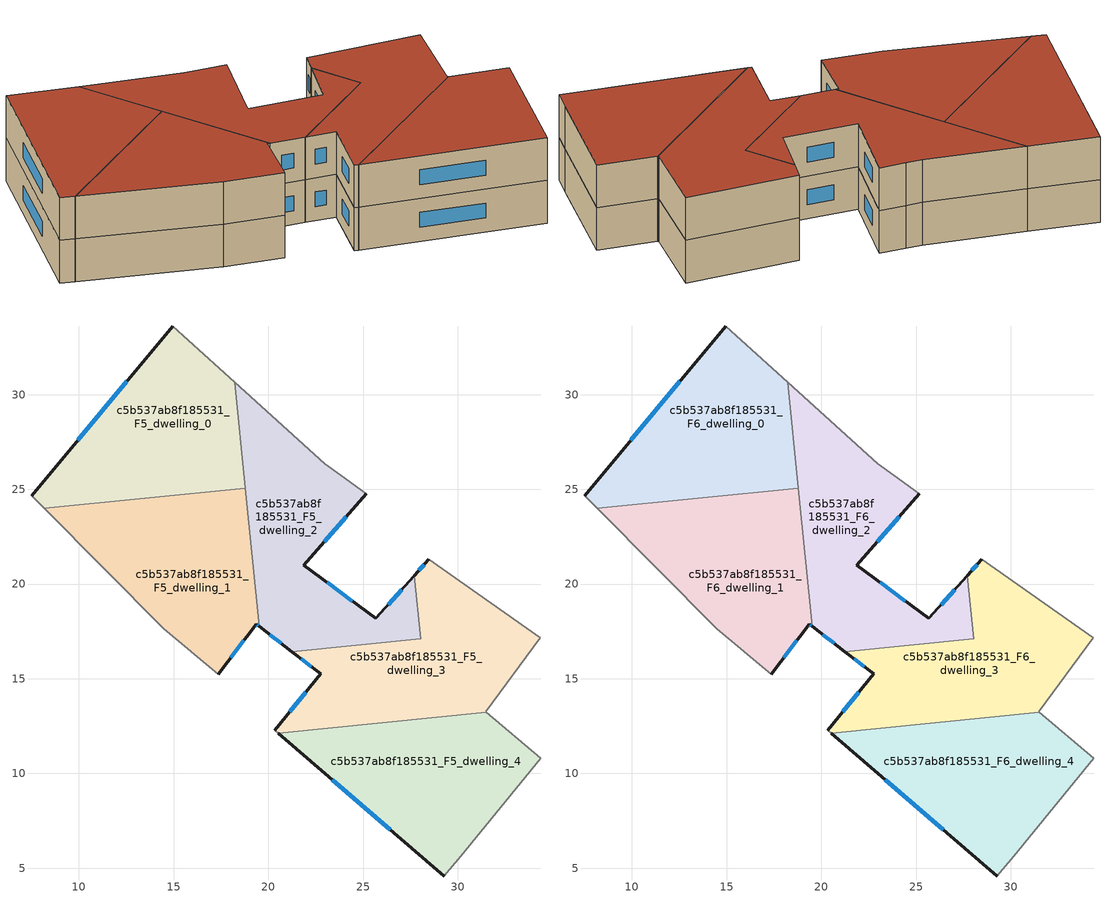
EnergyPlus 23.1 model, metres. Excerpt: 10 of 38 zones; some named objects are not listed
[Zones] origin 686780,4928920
c5b537ab8f185531_F5_dwelling_0
 floor to c5b537ab8f185531_F4_dwelling_0 (EU_floor_Construction): 18.23,30.66 18.79,25.06 8.18,24 7.51,24.68 14.94,33.62 z15
 wall outside (EU_wall_Construction): 14.94,33.62 7.51,24.68 z15:18
 wall adiabatic (EU_wall_Construction): 18.23,30.66 14.94,33.62 / 7.51,24.68 8.18,24 z15:18
 wall to c5b537ab8f185531_F5_dwelling_1 (EU_wall_Construction): 8.18,24 18.79,25.06 z15:18
 wall to c5b537ab8f185531_F5_dwelling_2 (EU_wall_Construction): 18.79,25.06 18.23,30.66 z15:18
 window (EU_Window_Construction): 12.52,30.71 9.93,27.59 z15.98:17.02
c5b537ab8f185531_F5_dwelling_1
 floor to c5b537ab8f185531_F4_dwelling_1 (EU_floor_Construction): 18.79,25.06 19.52,17.77 19.36,17.89 17.35,15.25 14.48,17.65 8.18,24 z15
 wall outside (EU_wall_Construction): 17.35,15.25 19.36,17.89 19.52,17.77 z15:18
 wall adiabatic (EU_wall_Construction): 8.18,24 14.48,17.65 17.35,15.25 z15:18
 wall to c5b537ab8f185531_F5_dwelling_2 (EU_wall_Construction): 19.52,17.77 18.79,25.06 z15:18
 window (EU_Window_Construction): 19.41,17.85 19.47,17.81 / 18,16.1 18.71,17.03 z15.98:17.02
c5b537ab8f185531_F5_dwelling_2
 floor to c5b537ab8f185531_F4_dwelling_2 (EU_floor_Construction): 23.81,25.75 25.17,24.76 21.88,21.01 25.67,18.19 27.7,20.45 28.04,17.11 21.24,16.43 19.52,17.77 18.23,30.66 22.98,26.37 z15
 wall outside (EU_wall_Construction): 27.7,20.45 25.67,18.19 21.88,21.01 25.17,24.76 / 19.52,17.77 21.24,16.43 z15:18
 wall adiabatic (EU_wall_Construction): 25.17,24.76 23.81,25.75 22.98,26.37 18.23,30.66 z15:18
 wall to c5b537ab8f185531_F5_dwelling_3 (EU_wall_Construction): 21.24,16.43 28.04,17.11 27.7,20.45 z15:18
 window (EU_Window_Construction): 22.95,22.23 24.1,23.54 / 24.44,19.1 23.11,20.09 / 27.04,19.71 26.33,18.92 / 20.08,17.33 20.68,16.87 z15.98:17.02
c5b537ab8f185531_F5_dwelling_3
 floor to c5b537ab8f185531_F4_dwelling_3 (EU_floor_Construction): 34.34,17.18 31.47,13.26 31.51,13.22 20.53,12.12 20.34,12.29 22.76,15.26 21.24,16.43 28.04,17.11 27.7,20.45 28.47,21.3 z15
 wall outside (EU_wall_Construction): 28.47,21.3 27.7,20.45 / 21.24,16.43 22.76,15.26 20.34,12.29 z15:18
 wall adiabatic (EU_wall_Construction): 31.51,13.22 31.47,13.26 34.34,17.18 28.47,21.3 / 20.34,12.29 20.53,12.12 z15:18
 wall to c5b537ab8f185531_F5_dwelling_4 (EU_wall_Construction): 20.53,12.12 31.51,13.22 z15:18
 window (EU_Window_Construction): 28.22,21.03 27.95,20.73 / 21.97,14.29 21.13,13.25 / 21.73,16.05 22.27,15.64 z15.98:17.02
c5b537ab8f185531_F5_dwelling_4
 floor to c5b537ab8f185531_F4_dwelling_4 (EU_floor_Construction): 34.38,10.8 30.15,5.63 29.29,4.59 20.53,12.12 31.51,13.22 z15
 wall outside (EU_wall_Construction): 20.53,12.12 29.28,4.59 z15:18
 wall adiabatic (EU_wall_Construction): 29.29,4.59 30.15,5.63 34.38,10.8 31.51,13.22 z15:18
 window (EU_Window_Construction): 23.38,9.67 26.44,7.04 z15.98:17.02
c5b537ab8f185531_F6_dwelling_0
 floor to c5b537ab8f185531_F5_dwelling_0 (EU_floor_Construction): 18.23,30.66 18.79,25.06 8.18,24 7.51,24.68 14.94,33.62 z18
 wall outside (EU_wall_Construction): 14.94,33.62 7.51,24.68 z18:21
 wall adiabatic (EU_wall_Construction): 18.23,30.66 14.94,33.62 / 7.51,24.68 8.18,24 z18:21
 wall to c5b537ab8f185531_F6_dwelling_1 (EU_wall_Construction): 8.18,24 18.79,25.06 z18:21
 wall to c5b537ab8f185531_F6_dwelling_2 (EU_wall_Construction): 18.79,25.06 18.23,30.66 z18:21
 window (EU_Window_Construction): 12.52,30.71 9.93,27.59 z18.98:20.02
 roof outside (EU_roof_Construction): 18.79,25.06 18.23,30.66 14.94,33.62 7.51,24.68 8.18,24 z21
c5b537ab8f185531_F6_dwelling_1
 floor to c5b537ab8f185531_F5_dwelling_1 (EU_floor_Construction): 18.79,25.06 19.52,17.77 19.36,17.89 17.35,15.25 14.48,17.65 8.18,24 z18
 wall outside (EU_wall_Construction): 17.35,15.25 19.36,17.89 19.52,17.77 z18:21
 wall adiabatic (EU_wall_Construction): 8.18,24 14.48,17.65 17.35,15.25 z18:21
 wall to c5b537ab8f185531_F6_dwelling_2 (EU_wall_Construction): 19.52,17.77 18.79,25.06 z18:21
 window (EU_Window_Construction): 19.41,17.85 19.47,17.81 / 18,16.1 18.71,17.03 z18.98:20.02
 roof outside (EU_roof_Construction): 17.35,15.25 19.36,17.89 19.52,17.77 18.79,25.06 8.18,24 14.48,17.65 z21
c5b537ab8f185531_F6_dwelling_2
 floor to c5b537ab8f185531_F5_dwelling_2 (EU_floor_Construction): 23.81,25.75 25.17,24.76 21.88,21.01 25.67,18.19 27.7,20.45 28.04,17.11 21.24,16.43 19.52,17.77 18.23,30.66 22.98,26.37 z18
 wall outside (EU_wall_Construction): 27.7,20.45 25.67,18.19 21.88,21.01 25.17,24.76 / 19.52,17.77 21.24,16.43 z18:21
 wall adiabatic (EU_wall_Construction): 25.17,24.76 23.81,25.75 22.98,26.37 18.23,30.66 z18:21
 wall to c5b537ab8f185531_F6_dwelling_3 (EU_wall_Construction): 21.24,16.43 28.04,17.11 27.7,20.45 z18:21
 window (EU_Window_Construction): 22.95,22.23 24.1,23.54 / 24.44,19.1 23.11,20.09 / 27.04,19.71 26.33,18.92 / 20.08,17.33 20.68,16.87 z18.98:20.02
 roof outside (EU_roof_Construction): 28.04,17.11 27.7,20.45 25.67,18.19 21.88,21.01 25.17,24.76 23.81,25.75 22.98,26.37 18.23,30.66 19.52,17.77 21.24,16.43 z21
c5b537ab8f185531_F6_dwelling_3
 floor to c5b537ab8f185531_F5_dwelling_3 (EU_floor_Construction): 34.34,17.18 31.47,13.26 31.51,13.22 20.53,12.12 20.34,12.29 22.76,15.26 21.24,16.43 28.04,17.11 27.7,20.45 28.47,21.3 z18
 wall outside (EU_wall_Construction): 28.47,21.3 27.7,20.45 / 21.24,16.43 22.76,15.26 20.34,12.29 z18:21
 wall adiabatic (EU_wall_Construction): 31.51,13.22 31.47,13.26 34.34,17.18 28.47,21.3 / 20.34,12.29 20.53,12.12 z18:21
 wall to c5b537ab8f185531_F6_dwelling_4 (EU_wall_Construction): 20.53,12.12 31.51,13.22 z18:21
 window (EU_Window_Construction): 28.22,21.03 27.95,20.73 / 21.97,14.29 21.13,13.25 / 21.73,16.05 22.27,15.64 z18.98:20.02
 roof outside (EU_roof_Construction): 31.51,13.22 31.47,13.26 34.34,17.18 28.47,21.3 27.7,20.45 28.04,17.11 21.24,16.43 22.76,15.26 20.34,12.29 20.53,12.12 z21
c5b537ab8f185531_F6_dwelling_4
 floor to c5b537ab8f185531_F5_dwelling_4 (EU_floor_Construction): 34.38,10.8 30.15,5.63 29.29,4.59 20.53,12.12 31.51,13.22 z18
 wall outside (EU_wall_Construction): 20.53,12.12 29.28,4.59 z18:21
 wall adiabatic (EU_wall_Construction): 29.29,4.59 30.15,5.63 34.38,10.8 31.51,13.22 z18:21
 window (EU_Window_Construction): 23.38,9.67 26.44,7.04 z18.98:20.02
 roof outside (EU_roof_Construction): 30.15,5.63 34.38,10.8 31.51,13.22 20.53,12.12 29.28,4.59 z21
[Building]
EU S2 Campaign: North Axis=0; Terrain=City; Solar Distribution=FullExterior
[Site:Location]
Bologna: Latitude=44.5; Longitude=11.25; Time Zone=1; Elevation=37
[SizingPeriod:WeatherFileDays]
AnnualSizingPeriod: Begin Month=1; Begin Day of Month=1; End Month=12; End Day of Month=31; Day of Week for Start Day=Monday; Use Weather File Daylight Saving Period=No; Use Weather File Rain and Snow Indicators=No
[MATERIAL]
EU_InternalMass_Material: Roughness=MediumRough; Thickness=0.1; Conductivity=1; Density=1800; Specific Heat=900; Thermal Absorptance=0.9; Solar Absorptance=0.7; Visible Absorptance=0.7
[MATERIAL:NOMASS] Roughness=MediumRough; Thermal Absorptance=0.9; Solar Absorptance=0.7; Visible Absorptance=0.7
Name | Thermal Resistance
EU_wall_NoMass | 0.905828
EU_roof_NoMass | 0.37593
EU_floor_NoMass | 0.67114
[WINDOWMATERIAL:SIMPLEGLAZINGSYSTEM]
EU_Window_SimpleGlazing: UFactor=4.52486; Solar Heat Gain Coefficient=0.85; Visible Transmittance=0.85
[CONSTRUCTION]
EU_wall_Construction: EU_wall_NoMass
EU_roof_Construction: EU_roof_NoMass
EU_floor_Construction: EU_floor_NoMass
EU_Window_Construction: EU_Window_SimpleGlazing
EU_InternalMass_Construction: EU_InternalMass_Material
[ZONE] Type=1; Multiplier=1; Ceiling Height=autocalculate; Floor Area=autocalculate; Part of Total Floor Area=Yes
Name | Volume
c5b537ab8f185531_F5_dwelling_0; c5b537ab8f185531_F6_dwelling_0 | 183.966
c5b537ab8f185531_F5_dwelling_1; c5b537ab8f185531_F6_dwelling_1 | 183.997
c5b537ab8f185531_F5_dwelling_2; c5b537ab8f185531_F6_dwelling_2; c5b537ab8f185531_F5_dwelling_3; c5b537ab8f185531_F6_dwelling_3 | 183.998
c5b537ab8f185531_F5_dwelling_4; c5b537ab8f185531_F6_dwelling_4 | 183.875
[INTERNALMASS] Construction=EU_InternalMass_Construction
Name | Zone or ZoneList | Surface Area
c5b537ab8f185531_F5_dwelling_0_EU_InternalMass | c5b537ab8f185531_F5_dwelling_0 | 61.3255
c5b537ab8f185531_F5_dwelling_1_EU_InternalMass | c5b537ab8f185531_F5_dwelling_1 | 61.3324
c5b537ab8f185531_F5_dwelling_2_EU_InternalMass | c5b537ab8f185531_F5_dwelling_2 | 61.3308
c5b537ab8f185531_F5_dwelling_3_EU_InternalMass | c5b537ab8f185531_F5_dwelling_3 | 61.3323
c5b537ab8f185531_F5_dwelling_4_EU_InternalMass | c5b537ab8f185531_F5_dwelling_4 | 61.3306
c5b537ab8f185531_F6_dwelling_0_EU_InternalMass | c5b537ab8f185531_F6_dwelling_0 | 61.3255
c5b537ab8f185531_F6_dwelling_1_EU_InternalMass | c5b537ab8f185531_F6_dwelling_1 | 61.3324
c5b537ab8f185531_F6_dwelling_2_EU_InternalMass | c5b537ab8f185531_F6_dwelling_2 | 61.3308
c5b537ab8f185531_F6_dwelling_3_EU_InternalMass | c5b537ab8f185531_F6_dwelling_3 | 61.3323
c5b537ab8f185531_F6_dwelling_4_EU_InternalMass | c5b537ab8f185531_F6_dwelling_4 | 61.3306
[OTHEREQUIPMENT] Fuel Type=Electricity; Design Level Calculation Method=Watts/Area; Power per Zone Floor Area=1; Fraction Latent=0; Fraction Radiant=0; Fraction Lost=0; Carbon Dioxide Generation Rate=0; EndUse Subcategory=EU_Step8_InternalGains
Name | Zone or ZoneList or Space or SpaceList | Schedule
EU_Step8_InternalGain_c5b537ab8f185531_F5_dwelling_0_f000 | c5b537ab8f185531_F5_dwelling_0 | EU_Step8_GainSchedule_c5b537ab8f185531_F5_dwelling_0_f000
EU_Step8_InternalGain_c5b537ab8f185531_F5_dwelling_1_f000 | c5b537ab8f185531_F5_dwelling_1 | EU_Step8_GainSchedule_c5b537ab8f185531_F5_dwelling_1_f000
EU_Step8_InternalGain_c5b537ab8f185531_F5_dwelling_2_f000 | c5b537ab8f185531_F5_dwelling_2 | EU_Step8_GainSchedule_c5b537ab8f185531_F5_dwelling_2_f000
EU_Step8_InternalGain_c5b537ab8f185531_F5_dwelling_3_f000 | c5b537ab8f185531_F5_dwelling_3 | EU_Step8_GainSchedule_c5b537ab8f185531_F5_dwelling_3_f000
EU_Step8_InternalGain_c5b537ab8f185531_F5_dwelling_4_f000 | c5b537ab8f185531_F5_dwelling_4 | EU_Step8_GainSchedule_c5b537ab8f185531_F5_dwelling_4_f000
EU_Step8_InternalGain_c5b537ab8f185531_F6_dwelling_0_f000 | c5b537ab8f185531_F6_dwelling_0 | EU_Step8_GainSchedule_c5b537ab8f185531_F6_dwelling_0_f000
EU_Step8_InternalGain_c5b537ab8f185531_F6_dwelling_1_f000 | c5b537ab8f185531_F6_dwelling_1 | EU_Step8_GainSchedule_c5b537ab8f185531_F6_dwelling_1_f000
EU_Step8_InternalGain_c5b537ab8f185531_F6_dwelling_2_f000 | c5b537ab8f185531_F6_dwelling_2 | EU_Step8_GainSchedule_c5b537ab8f185531_F6_dwelling_2_f000
EU_Step8_InternalGain_c5b537ab8f185531_F6_dwelling_3_f000 | c5b537ab8f185531_F6_dwelling_3 | EU_Step8_GainSchedule_c5b537ab8f185531_F6_dwelling_3_f000
EU_Step8_InternalGain_c5b537ab8f185531_F6_dwelling_4_f000 | c5b537ab8f185531_F6_dwelling_4 | EU_Step8_GainSchedule_c5b537ab8f185531_F6_dwelling_4_f000
[ZONEVENTILATION:DESIGNFLOWRATE] Schedule=EU_AlwaysOn; Design Flow Rate Calculation Method=AirChanges/Hour; Air Changes per Hour=0.73129; Ventilation Type=Natural; Fan Pressure Rise=0; Fan Total Efficiency=1; Constant Term Coefficient=1; Temperature Term Coefficient=0; Velocity Term Coefficient=0; Velocity Squared Term Coefficient=0; Minimum Indoor Temperature=-100; Maximum Indoor Temperature=100; Delta Temperature=-100; Minimum Outdoor Temperature=-100; Maximum Outdoor Temperature=100; Maximum Wind Speed=40
Name | Zone or ZoneList or Space or SpaceList
EU_ConstantAir_c5b537ab8f185531_F5_dwelling_0 | c5b537ab8f185531_F5_dwelling_0
EU_ConstantAir_c5b537ab8f185531_F5_dwelling_1 | c5b537ab8f185531_F5_dwelling_1
EU_ConstantAir_c5b537ab8f185531_F5_dwelling_2 | c5b537ab8f185531_F5_dwelling_2
EU_ConstantAir_c5b537ab8f185531_F5_dwelling_3 | c5b537ab8f185531_F5_dwelling_3
EU_ConstantAir_c5b537ab8f185531_F5_dwelling_4 | c5b537ab8f185531_F5_dwelling_4
EU_ConstantAir_c5b537ab8f185531_F6_dwelling_0 | c5b537ab8f185531_F6_dwelling_0
EU_ConstantAir_c5b537ab8f185531_F6_dwelling_1 | c5b537ab8f185531_F6_dwelling_1
EU_ConstantAir_c5b537ab8f185531_F6_dwelling_2 | c5b537ab8f185531_F6_dwelling_2
EU_ConstantAir_c5b537ab8f185531_F6_dwelling_3 | c5b537ab8f185531_F6_dwelling_3
EU_ConstantAir_c5b537ab8f185531_F6_dwelling_4 | c5b537ab8f185531_F6_dwelling_4
[HVACTEMPLATE:ZONE:IDEALLOADSAIRSYSTEM] System Availability Schedule=EU_AlwaysOn; Maximum Heating Supply Air Temperature=50; Minimum Cooling Supply Air Temperature=13; Maximum Heating Supply Air Humidity Ratio=0.0156; Minimum Cooling Supply Air Humidity Ratio=0.0077; Heating Limit=NoLimit; Cooling Limit=NoLimit; Heating Availability Schedule=EU_AlwaysOn; Cooling Availability Schedule=EU_CoolingOff; Dehumidification Control Type=ConstantSensibleHeatRatio; Cooling Sensible Heat Ratio=0.7; Dehumidification Setpoint=60; Humidification Control Type=None; Humidification Setpoint=30; Outdoor Air Method=None; Outdoor Air Flow Rate per Person=0.00944; Outdoor Air Flow Rate per Zone Floor Area=0; Outdoor Air Flow Rate per Zone=0; Demand Controlled Ventilation Type=None; Outdoor Air Economizer Type=NoEconomizer; Heat Recovery Type=None; Sensible Heat Recovery Effectiveness=0.7; Latent Heat Recovery Effectiveness=0.65
Name | Template Thermostat
c5b537ab8f185531_F5_dwelling_0 | EU_HeatOnly_c5b537ab8f185531_F5_dwelling_0
c5b537ab8f185531_F5_dwelling_1 | EU_HeatOnly_c5b537ab8f185531_F5_dwelling_1
c5b537ab8f185531_F5_dwelling_2 | EU_HeatOnly_c5b537ab8f185531_F5_dwelling_2
c5b537ab8f185531_F5_dwelling_3 | EU_HeatOnly_c5b537ab8f185531_F5_dwelling_3
c5b537ab8f185531_F5_dwelling_4 | EU_HeatOnly_c5b537ab8f185531_F5_dwelling_4
c5b537ab8f185531_F6_dwelling_0 | EU_HeatOnly_c5b537ab8f185531_F6_dwelling_0
c5b537ab8f185531_F6_dwelling_1 | EU_HeatOnly_c5b537ab8f185531_F6_dwelling_1
c5b537ab8f185531_F6_dwelling_2 | EU_HeatOnly_c5b537ab8f185531_F6_dwelling_2
c5b537ab8f185531_F6_dwelling_3 | EU_HeatOnly_c5b537ab8f185531_F6_dwelling_3
c5b537ab8f185531_F6_dwelling_4 | EU_HeatOnly_c5b537ab8f185531_F6_dwelling_4
[SIZING:ZONE] Zone Cooling Design Supply Air Temperature Input Method=SupplyAirTemperature; Zone Cooling Design Supply Air Temperature=13; Zone Heating Design Supply Air Temperature Input Method=SupplyAirTemperature; Zone Heating Design Supply Air Temperature=50; Zone Cooling Design Supply Air Humidity Ratio=0.008; Zone Heating Design Supply Air Humidity Ratio=0.008; Cooling Design Air Flow Method=DesignDay; Cooling Design Air Flow Rate=0; Cooling Minimum Air Flow per Zone Floor Area=0.000762; Cooling Minimum Air Flow=0; Cooling Minimum Air Flow Fraction=0.2; Heating Design Air Flow Method=DesignDay; Heating Design Air Flow Rate=0; Heating Maximum Air Flow per Zone Floor Area=0.002032; Heating Maximum Air Flow=0.141576; Heating Maximum Air Flow Fraction=0.3; Account for Dedicated Outdoor Air System=No; Dedicated Outdoor Air System Control Strategy=NeutralSupplyAir; Dedicated Outdoor Air Low Setpoint Temperature for Design=autosize; Dedicated Outdoor Air High Setpoint Temperature for Design=autosize; Zone Load Sizing Method=Sensible Load Only No Latent Load; Zone Latent Cooling Design Supply Air Humidity Ratio Input Method=HumidityRatioDifference; Zone Cooling Design Supply Air Humidity Ratio Difference=0.005; Zone Latent Heating Design Supply Air Humidity Ratio Input Method=HumidityRatioDifference; Zone Humidification Design Supply Air Humidity Ratio Difference=0.005
c5b537ab8f185531_F5_dwelling_0; c5b537ab8f185531_F5_dwelling_1; c5b537ab8f185531_F5_dwelling_2; c5b537ab8f185531_F5_dwelling_3; c5b537ab8f185531_F5_dwelling_4; c5b537ab8f185531_F6_dwelling_0; c5b537ab8f185531_F6_dwelling_1; c5b537ab8f185531_F6_dwelling_2; c5b537ab8f185531_F6_dwelling_3; c5b537ab8f185531_F6_dwelling_4
[SCHEDULE:CONSTANT]
Name | Hourly Value
EU_AlwaysOn | 1
EU_CoolingOff | 0
[SCHEDULE:FILE] Column Number=1; Rows to Skip at Top=0; Number of Hours of Data=8760; Column Separator=Comma; Interpolate to Timestep=No; Minutes per Item=60; Adjust Schedule for Daylight Savings=Yes
Name | File
EU_Step8_GainSchedule_c5b537ab8f185531_F5_dwelling_0_f000 | ../../schedules/c5b537ab8f185531/c5b537ab8f185531_F5_dwelling_0_f000_gain.csv
EU_Step8_GainSchedule_c5b537ab8f185531_F5_dwelling_1_f000 | ../../schedules/c5b537ab8f185531/c5b537ab8f185531_F5_dwelling_1_f000_gain.csv
EU_Step8_GainSchedule_c5b537ab8f185531_F5_dwelling_2_f000 | ../../schedules/c5b537ab8f185531/c5b537ab8f185531_F5_dwelling_2_f000_gain.csv
EU_Step8_GainSchedule_c5b537ab8f185531_F5_dwelling_3_f000 | ../../schedules/c5b537ab8f185531/c5b537ab8f185531_F5_dwelling_3_f000_gain.csv
EU_Step8_GainSchedule_c5b537ab8f185531_F5_dwelling_4_f000 | ../../schedules/c5b537ab8f185531/c5b537ab8f185531_F5_dwelling_4_f000_gain.csv
EU_Step8_GainSchedule_c5b537ab8f185531_F6_dwelling_0_f000 | ../../schedules/c5b537ab8f185531/c5b537ab8f185531_F6_dwelling_0_f000_gain.csv
EU_Step8_GainSchedule_c5b537ab8f185531_F6_dwelling_1_f000 | ../../schedules/c5b537ab8f185531/c5b537ab8f185531_F6_dwelling_1_f000_gain.csv
EU_Step8_GainSchedule_c5b537ab8f185531_F6_dwelling_2_f000 | ../../schedules/c5b537ab8f185531/c5b537ab8f185531_F6_dwelling_2_f000_gain.csv
EU_Step8_GainSchedule_c5b537ab8f185531_F6_dwelling_3_f000 | ../../schedules/c5b537ab8f185531/c5b537ab8f185531_F6_dwelling_3_f000_gain.csv
EU_Step8_GainSchedule_c5b537ab8f185531_F6_dwelling_4_f000 | ../../schedules/c5b537ab8f185531/c5b537ab8f185531_F6_dwelling_4_f000_gain.csv
